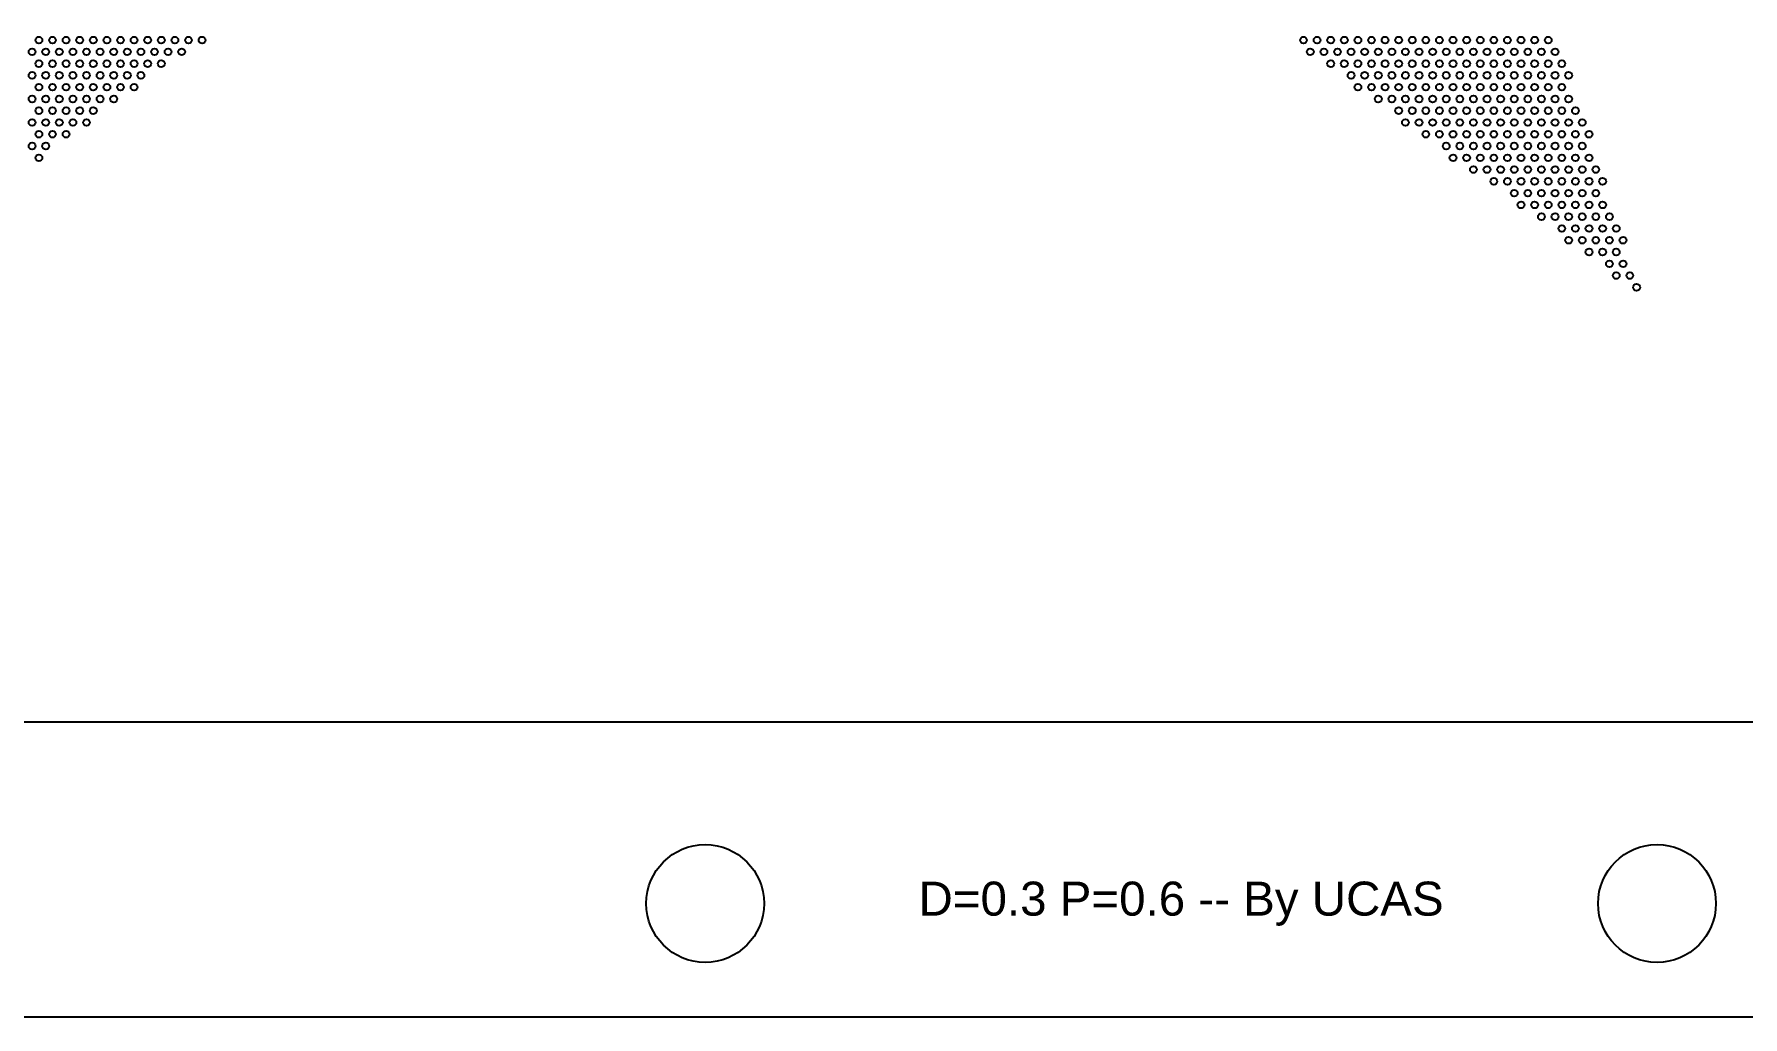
# Model space of a CAD drawing. Header units: millimetres. Extents: x -198 to 198, y 20 to 198.
# Drawn here: x 79.4 to 154.8, y 20 to 63.4 of the extents above; entities that cross this region are included whole.
import ezdxf
from ezdxf.enums import TextEntityAlignment as Align

# ---------------------------------------------------------------- set-up
doc = ezdxf.new("R2010")
doc.units = ezdxf.units.MM
for name, color, linetype in [('MechanicalLayers1', 7, 'Continuous'), ('MechanicalLayers2', 7, 'Continuous'), ('TopLayer', 7, 'Continuous'), ('TopOverLayer', 7, 'Continuous')]:
    doc.layers.add(name, color=color, linetype=linetype)
doc.styles.get("Standard").update_dxf_attribs({"font": 'arial.ttf'})

msp = doc.modelspace()

# ---------------------------------------------------------------- linework, layer by layer
at = {"layer": 'MechanicalLayers1'}
msp.add_lwpolyline([(21, 20), (197, 20, 0.414214), (198, 21), (198, 197, 0.414214), (197, 198), (21, 198, 0.414214), (20, 197), (20, 21, 0.414214)], format="xyb", close=True, dxfattribs=at)
for centre in [(109, 25), (151, 25)]:
    msp.add_circle(centre, 2.6, dxfattribs=at)
at = {"layer": 'MechanicalLayers2'}
for centre in [(79.3, 62.579), (79.6, 63.098), (79.9, 62.579), (80.2, 63.098), (80.5, 62.579), (80.8, 63.098), (81.1, 62.579), (81.4, 63.098), (81.7, 62.579), (82, 63.098), (82.3, 62.579), (82.6, 63.098), (82.9, 62.579), (83.2, 63.098), (83.5, 62.579), (83.8, 63.098), (84.1, 62.579), (84.4, 63.098), (84.7, 62.579), (85, 63.098), (85.3, 62.579), (85.6, 63.098), (85.9, 62.579), (86.2, 63.098), (86.8, 63.098), (135.4, 63.098), (135.7, 62.579), (136, 63.098), (136.3, 62.579), (136.6, 63.098), (136.9, 62.579), (137.2, 63.098), (137.5, 62.579), (137.8, 63.098), (138.1, 62.579), (138.4, 63.098), (138.7, 62.579), (139, 63.098), (139.3, 62.579), (139.6, 63.098), (139.9, 62.579), (140.2, 63.098), (140.5, 62.579), (140.8, 63.098), (141.1, 62.579), (141.4, 63.098), (141.7, 62.579), (142, 63.098), (142.3, 62.579), (142.6, 63.098), (142.9, 62.579), (143.2, 63.098), (143.5, 62.579), (143.8, 63.098), (144.1, 62.579), (144.4, 63.098), (144.7, 62.579), (145, 63.098), (145.3, 62.579), (145.6, 63.098), (145.9, 62.579), (146.2, 63.098), (146.5, 62.579), (79.6, 62.059), (80.2, 62.059), (80.8, 62.059), (81.4, 62.059), (82, 62.059), (82.6, 62.059), (83.2, 62.059), (83.8, 62.059), (84.4, 62.059), (85, 62.059), (136.6, 62.059), (137.2, 62.059), (137.8, 62.059), (138.4, 62.059), (139, 62.059), (139.6, 62.059), (140.2, 62.059), (140.8, 62.059), (141.4, 62.059), (142, 62.059), (142.6, 62.059), (143.2, 62.059), (143.8, 62.059), (144.4, 62.059), (145, 62.059), (145.6, 62.059), (146.2, 62.059), (146.8, 62.059), (79.3, 61.54), (79.6, 61.02), (79.9, 61.54), (80.2, 61.02), (80.5, 61.54), (80.8, 61.02), (81.1, 61.54), (81.4, 61.02), (81.7, 61.54), (82, 61.02), (82.3, 61.54), (82.6, 61.02), (82.9, 61.54), (83.2, 61.02), (83.5, 61.54), (83.8, 61.02), (84.1, 61.54), (137.5, 61.54), (137.8, 61.02), (138.1, 61.54), (138.4, 61.02), (138.7, 61.54), (139, 61.02), (139.3, 61.54), (139.6, 61.02), (139.9, 61.54), (140.2, 61.02), (140.5, 61.54), (140.8, 61.02), (141.1, 61.54), (141.4, 61.02), (141.7, 61.54), (142, 61.02), (142.3, 61.54), (142.6, 61.02), (142.9, 61.54), (143.2, 61.02), (143.5, 61.54), (143.8, 61.02), (144.1, 61.54), (144.4, 61.02), (144.7, 61.54), (145, 61.02), (145.3, 61.54), (145.6, 61.02), (145.9, 61.54), (146.2, 61.02), (146.5, 61.54), (146.8, 61.02), (147.1, 61.54), (79.3, 60.5), (79.9, 60.5), (80.5, 60.5), (81.1, 60.5), (81.7, 60.5), (82.3, 60.5), (82.9, 60.5), (138.7, 60.5), (139.3, 60.5), (139.9, 60.5), (140.5, 60.5), (141.1, 60.5), (141.7, 60.5), (142.3, 60.5), (142.9, 60.5), (143.5, 60.5), (144.1, 60.5), (144.7, 60.5), (145.3, 60.5), (145.9, 60.5), (146.5, 60.5), (147.1, 60.5), (79.3, 59.461), (79.6, 59.981), (79.9, 59.461), (80.2, 59.981), (80.5, 59.461), (80.8, 59.981), (81.1, 59.461), (81.4, 59.981), (81.7, 59.461), (82, 59.981), (139.6, 59.981), (139.9, 59.461), (140.2, 59.981), (140.5, 59.461), (140.8, 59.981), (141.1, 59.461), (141.4, 59.981), (141.7, 59.461), (142, 59.981), (142.3, 59.461), (142.6, 59.981), (142.9, 59.461), (143.2, 59.981), (143.5, 59.461), (143.8, 59.981), (144.1, 59.461), (144.4, 59.981), (144.7, 59.461), (145, 59.981), (145.3, 59.461), (145.6, 59.981), (145.9, 59.461), (146.2, 59.981), (146.5, 59.461), (146.8, 59.981), (147.1, 59.461), (147.4, 59.981), (147.7, 59.461), (79.6, 58.942), (80.2, 58.942), (80.8, 58.942), (140.8, 58.942), (141.4, 58.942), (142, 58.942), (142.6, 58.942), (143.2, 58.942), (143.8, 58.942), (144.4, 58.942), (145, 58.942), (145.6, 58.942), (146.2, 58.942), (146.8, 58.942), (147.4, 58.942), (148, 58.942), (79.3, 58.422), (79.9, 58.422), (141.7, 58.422), (142.3, 58.422), (142.9, 58.422), (143.5, 58.422), (144.1, 58.422), (144.7, 58.422), (145.3, 58.422), (145.9, 58.422), (146.5, 58.422), (147.1, 58.422), (147.7, 58.422), (79.6, 57.902), (142, 57.902), (142.6, 57.902), (142.9, 57.383), (143.2, 57.902), (143.5, 57.383), (143.8, 57.902), (144.1, 57.383), (144.4, 57.902), (144.7, 57.383), (145, 57.902), (145.3, 57.383), (145.6, 57.902), (145.9, 57.383), (146.2, 57.902), (146.5, 57.383), (146.8, 57.902), (147.1, 57.383), (147.4, 57.902), (147.7, 57.383), (148, 57.902), (148.3, 57.383), (143.8, 56.863), (144.4, 56.863), (145, 56.863), (145.6, 56.863), (146.2, 56.863), (146.8, 56.863), (147.4, 56.863), (148, 56.863), (148.6, 56.863), (144.7, 56.343), (145, 55.824), (145.3, 56.343), (145.6, 55.824), (145.9, 56.343), (146.2, 55.824), (146.5, 56.343), (146.8, 55.824), (147.1, 56.343), (147.4, 55.824), (147.7, 56.343), (148, 55.824), (148.3, 56.343), (148.6, 55.824), (145.9, 55.304), (146.5, 55.304), (147.1, 55.304), (147.7, 55.304), (148.3, 55.304), (148.9, 55.304), (146.8, 54.785), (147.1, 54.265), (147.4, 54.785), (147.7, 54.265), (148, 54.785), (148.3, 54.265), (148.6, 54.785), (148.9, 54.265), (149.2, 54.785), (149.5, 54.265), (148, 53.745), (148.6, 53.745), (149.2, 53.745), (148.9, 53.226), (149.2, 52.706), (149.5, 53.226), (149.8, 52.706), (150.1, 52.187)]:
    msp.add_circle(centre, 0.15, dxfattribs=at)
at = {"layer": 'TopLayer'}
msp.add_lwpolyline([(33, 126), (33, 184, -0.414214), (34, 185), (184, 185, -0.414214), (185, 184), (185, 34, -0.414214), (184, 33), (34, 33, -0.414214), (33, 34), (33, 122, 0.414214), (32, 123), (25, 123, -1), (25, 125), (32, 125, 0.414214)], format="xyb", close=True, dxfattribs=at)

# ---------------------------------------------------------------- texts
at = {"layer": 'TopOverLayer'}
msp.add_text('D=0.3 P=0.6 -- By UCAS', height=1.5, dxfattribs=at).set_placement((130, 25), align=Align.MIDDLE)

doc.saveas('drawing.dxf')
